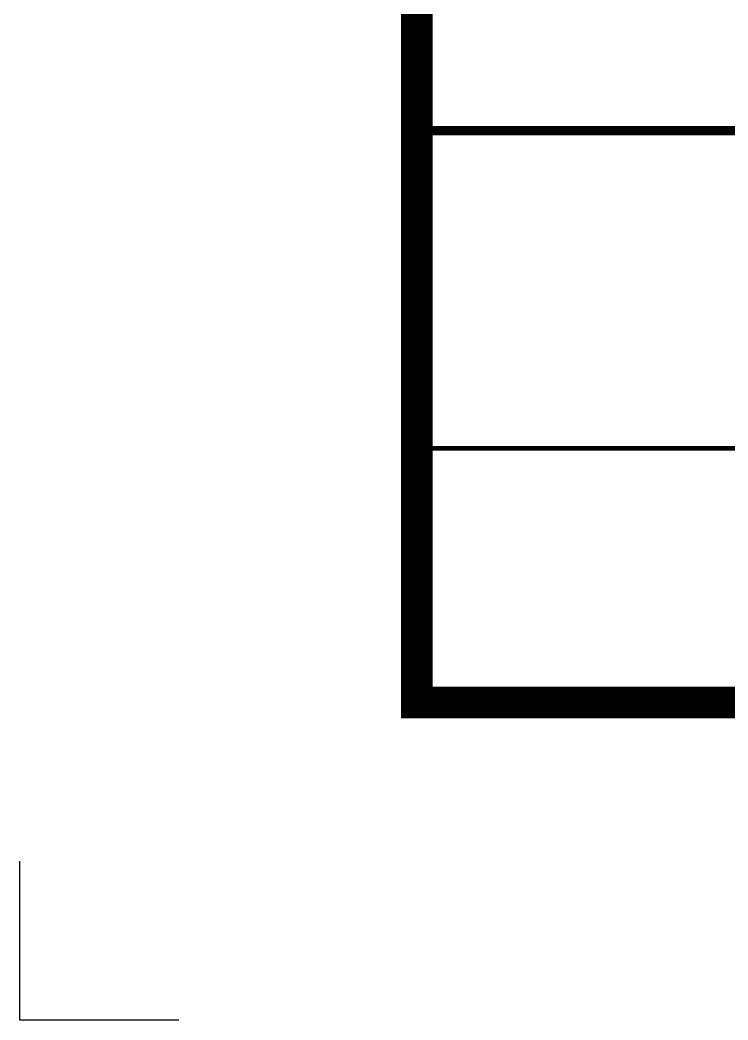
# Model space of a CAD drawing. Extents: x -689 to 317106, y 182884 to 219577.
# Drawn here: x 106856 to 109086, y 182884 to 186033 of the extents above; entities that cross this region are included whole.
import ezdxf
from ezdxf.enums import TextEntityAlignment as Align

# ---------------------------------------------------------------- set-up
doc = ezdxf.new("R2010")
doc.units = 0
doc.header["$LTSCALE"] = 500
doc.header["$MEASUREMENT"] = 0
for name, color, linetype in [('CX-BORD-LIN1', 7, 'Continuous'), ('CX-BORD-LIN2', 7, 'Continuous'), ('CX-MISC', 7, 'Continuous'), ('CZ-TEX0', 7, 'Continuous'), ('CZ-TEX1', 7, 'Continuous'), ('CZ-TEX2', 7, 'Continuous'), ('CZ-TEX3', 7, 'Continuous')]:
    doc.layers.add(name, color=color, linetype=linetype)
doc.styles.add('TB_BTXT', font='')
doc.styles.add('TB_TEXT', font='')
doc.styles.get('TB_BTXT').set_extended_font_data('Dotum')
doc.styles.get('TB_TEXT').set_extended_font_data('Dotum')

# ---------------------------------------------------------------- blocks, each defined once
blk = doc.blocks.new('CXBLKA1')
at = {"layer": 'CX-BORD-LIN1', "color": 7, "const_width": 2}
blk.add_lwpolyline([(821, 20), (25, 20), (25, 574), (821, 574)], close=True, dxfattribs=at)
at = {"layer": 'CX-BORD-LIN1', "color": 7, "const_width": 0.6}
blk.add_lwpolyline([(821, 56), (25, 56)], dxfattribs=at)
at = {"layer": 'CX-BORD-LIN2', "color": 7, "const_width": 0.3}
blk.add_lwpolyline([(145, 36), (25, 36)], dxfattribs=at)
at = {"layer": 'CX-MISC', "color": 7}
blk.add_lwpolyline([(10, 0), (0, 0), (0, 0), (0, 0), (0, 0), (0, 0), (0, 10)], dxfattribs=at)
at = {"layer": 'CZ-TEX0', "color": 7, "style": 'TB_BTXT'}
blk.add_attdef('UD_TITLE', text='', height=10, dxfattribs=at).set_placement((423, 553), align=Align.MIDDLE_CENTER)
at = {"layer": 'CZ-TEX1', "color": 7, "style": 'TB_BTXT'}
blk.add_attdef('PI_CNAME', text='', height=5, dxfattribs=at).set_placement((40, 552), align=Align.BOTTOM_LEFT)
blk.add_attdef('UD_SUBTITLE', text='', height=7, dxfattribs=at).set_placement((423, 538), align=Align.MIDDLE_CENTER)
at = {"layer": 'CZ-TEX2', "color": 7}
for tag, height, style, p in [('UD_CDNAME', 4, 'TB_BTXT', (42, 544)), ('DA_STDNAME', 3, 'TB_TEXT', (783.494, 13.5))]:
    blk.add_attdef(tag, text='', height=height, dxfattribs=dict(at, style=style)).set_placement(p, align=Align.BOTTOM_LEFT)
at = {"layer": 'CZ-TEX2', "color": 7, "style": 'TB_TEXT'}
for tag, height, p in [('DC_RDATE4', 3.5, (353, 52.5)), ('DC_RAPP4', 3.5, (501.558, 52.5)), ('DC_RCHK4', 3.5, (542.361, 52.5)), ('DC_RDGN4', 3.5, (582.361, 52.5)), ('DC_RNUM4', 3, (320, 52)), ('FI_NAME', 4.5, (780, 51)), ('UD_CDIST', 4.5, (676, 50)), ('PI_TITLE', 4.5, (243, 50)), ('DC_RDATE3', 3.5, (353, 45.4)), ('DC_RAPP3', 3.5, (501.558, 45.4)), ('DC_RCHK3', 3.5, (542.361, 45.4)), ('DC_RDGN3', 3.5, (582.361, 45.4)), ('DC_RNUM3', 3, (320, 45)), ('DI_TITLE', 4.5, (780, 44)), ('PI_CDNAME', 4.5, (243, 38)), ('DC_RDATE2', 3.5, (353, 38.5)), ('DC_RAPP2', 3.5, (501.558, 38.5)), ('DC_RCHK2', 3.5, (542.361, 38.5)), ('DC_RDGN2', 3.5, (582.361, 38.5)), ('DA_HSCALE', 4.5, (658.5, 38)), ('DA_VSCALE', 4.5, (693, 38)), ('DC_RNUM2', 3, (320, 38)), ('DI_SUBTITLE', 3.5, (780, 37)), ('DC_RDATE1', 3.5, (353, 31.5)), ('DC_RAPP1', 3.5, (501.558, 31.5)), ('DC_RCHK1', 3.5, (542.361, 31.5)), ('DC_RDGN1', 3.5, (582.361, 31.5)), ('DC_RNUM1', 3, (320, 31)), ('PA_CCLASS', 4.5, (204, 26.5)), ('PI_STAGE', 4.5, (283, 26.5)), ('DI_DRWNO', 4.5, (676, 26.5)), ('DA_PAGENO', 4.5, (780, 26.5))]:
    blk.add_attdef(tag, text='', height=height, dxfattribs=at).set_placement(p, align=Align.MIDDLE_CENTER)
for tag, p in [('DC_RDES4', (377, 52.5)), ('DC_RDES3', (377, 45.4)), ('DC_RDES2', (377, 38.5)), ('DC_RDES1', (377.035, 31.5))]:
    blk.add_attdef(tag, text='', height=3.5, dxfattribs=at).set_placement(p, align=Align.MIDDLE_LEFT)
at = {"layer": 'CZ-TEX3', "color": 7, "style": 'TB_TEXT', "flags": 1}
for tag, p in [('PI_ID', (24, 16)), ('PI_CCODE', (31, 16)), ('PA_DSDATE', (47, 16)), ('PA_DEDATE', (64, 16)), ('PA_CSDATE', (81, 16)), ('PA_CEDATE', (98, 16)), ('PA_CFDATE', (114, 16)), ('EI_ENAME', (132, 16)), ('EI_DEPT', (146, 16)), ('EI_PERSON', (158, 16)), ('EI_EMAIL', (174, 16)), ('CI_CATEG', (189, 16)), ('CI_ROLE', (204, 16)), ('CI_ONAME', (216, 16)), ('CI_ADDR', (232, 16)), ('CI_TEL', (246, 16)), ('CI_FAX', (257, 16)), ('CI_HPADDR', (270, 16)), ('CI_CODE', (287, 16)), ('CI_DEPT', (300, 16)), ('CI_PERSON', (312, 16)), ('CI_EMAIL', (329, 16)), ('CI_PROLE', (342, 16)), ('DI_MANCODE', (357, 16)), ('DI_CATEG', (377, 16)), ('DI_LDATE', (392, 16)), ('DI_PCLASS', (407, 16)), ('DI_MMCLASS', (424, 16)), ('DI_MSCLASS', (443, 16)), ('DI_ECLASS', (462, 16)), ('DI_FNAME', (478, 16)), ('DC_ONAME', (493, 16)), ('DC_NNAME', (510, 16)), ('FI_CODE', (529, 16)), ('FI_CLASS', (545, 16)), ('FI_ICODE1', (563, 16)), ('FI_ICODE2', (581, 16)), ('------------', (597, 16))]:
    blk.add_attdef(tag, p, '', height=2, dxfattribs=at)

msp = doc.modelspace()

# ---------------------------------------------------------------- block references
at = {"xscale": 50, "yscale": 50, "zscale": 50}
msp.add_blockref('CXBLKA1', (106855.64711, 182884.30698), dxfattribs=at)

doc.saveas('drawing.dxf')
